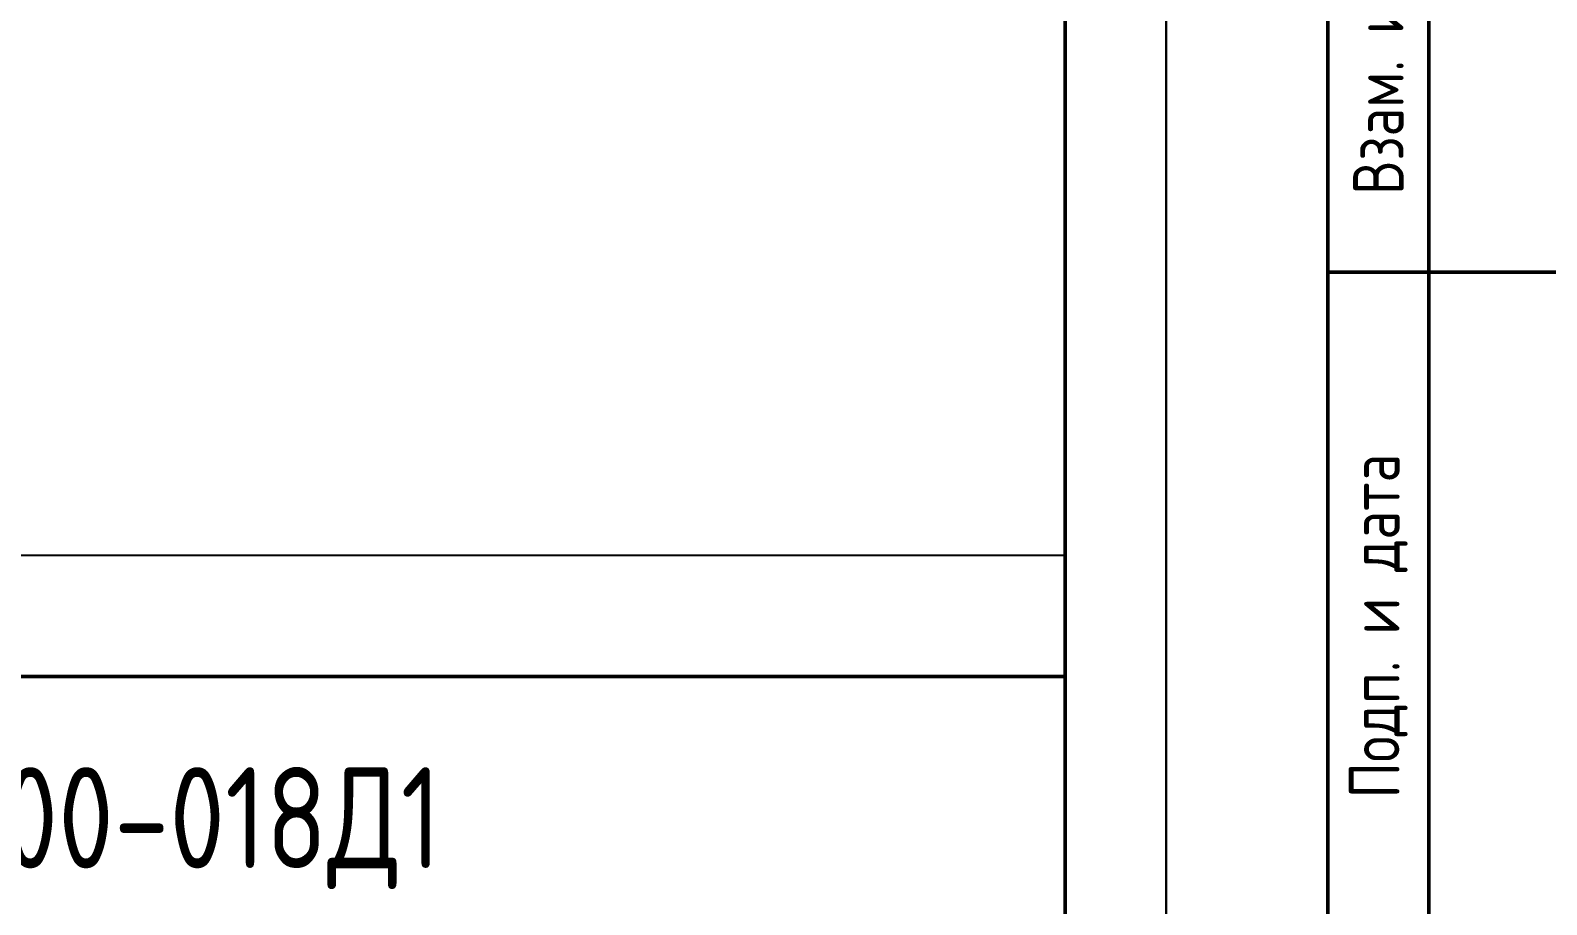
# Model space of a CAD drawing. Header units: millimetres. Extents: x -1036 to 2871, y -90 to 586.
# Drawn here: x -686.2 to -611.2, y 33.7 to 77 of the extents above; entities that cross this region are included whole.
import ezdxf

# ---------------------------------------------------------------- set-up
doc = ezdxf.new("R2010")
doc.units = ezdxf.units.MM
doc.styles.add('Gost_type_A', font='GOST_0.TTF')

# ---------------------------------------------------------------- blocks, each defined once
blk = doc.blocks.new('Формат_А4')
blk.add_lwpolyline([(0, 297), (0, 0), (-210, 0), (-210, 297)], close=True)
at = {"lineweight": 50}
blk.add_lwpolyline([(-190, 292), (-5, 292), (-5, 5), (-190, 5)], close=True, dxfattribs=at)
blk = doc.blocks.new('Штамп большой нижний текстовый')
at = {"lineweight": 50}
blk.add_lwpolyline([(-120, 25), (0, 25), (0, 40), (-120, 40)], close=True, dxfattribs=at)
blk = doc.blocks.new('Штамп левый нижний')
at = {"lineweight": 50}
for points in [[(-12, 85), (-7, 85), (-7, 60), (-12, 60)], [(-7, 85), (0, 85), (0, 60), (-7, 60)], [(-12, 60), (-7, 60), (-7, 25), (-12, 25)], [(-7, 60), (0, 60), (0, 25), (-7, 25)]]:
    blk.add_lwpolyline(points, close=True, dxfattribs=at)
at = {"char_height": 2.5, "attachment_point": 5, "rotation": 90, "style": 'Gost_type_A'}
for s, insert, width in [('Взам. инв. №', (-9.5, 72.5), 25), ('Подп. и дата', (-9.5, 42.5), 35)]:
    blk.add_mtext(s, dxfattribs=dict(at, insert=insert, width=width))

msp = doc.modelspace()

# ---------------------------------------------------------------- linework, layer by layer
msp.add_line((-820, 51), (-635, 51))

# ---------------------------------------------------------------- block references
at = {"color": 1}
for name, p in [('Формат_А4', (-630, 0)), ('Формат_А4', (-420, 0)), ('Штамп левый нижний', (-610, 5)), ('Штамп большой нижний текстовый', (-635, 5))]:
    msp.add_blockref(name, p, dxfattribs=at)

# ---------------------------------------------------------------- texts
at = {"insert": (-695, 37.5), "char_height": 5, "width": 120, "attachment_point": 5, "style": 'Gost_type_A'}
msp.add_mtext('ЮТКБ.656463.300-018Д1', dxfattribs=at)

doc.saveas('drawing.dxf')
